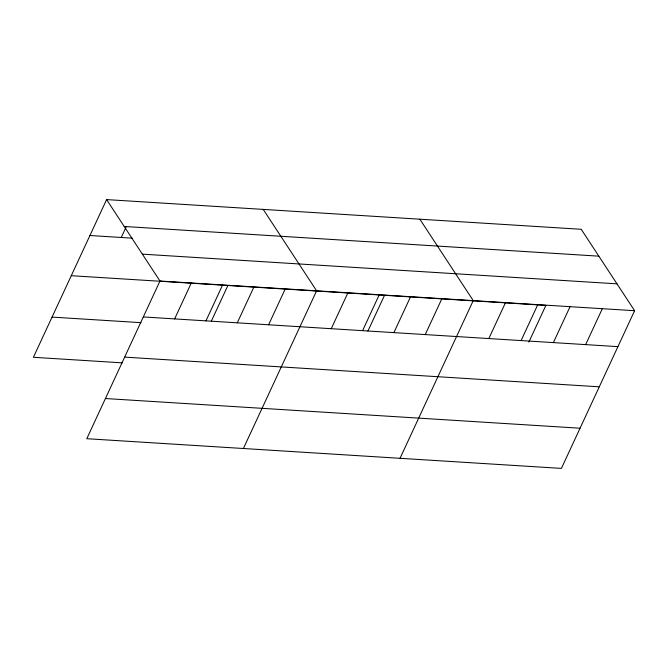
<?xml version="1.0" encoding="UTF-8"?>
<svg xmlns="http://www.w3.org/2000/svg" width="668" height="668" viewBox="0 0 668 668"><rect width="100%" height="100%" fill="white"/><g stroke="black" fill="none" stroke-linecap="round" stroke-linejoin="round"><path stroke-width="1" d="M106.596 199.598L159.978 281.019L86.782 438.709L561.404 468.402L634.6 310.712L581.218 229.291L106.596 199.598L33.4 357.288L122.319 362.849M121.25 237.474L126.077 227.078M174.632 318.895L191.307 282.981M205.953 320.857L222.628 284.944M211.297 321.25L227.897 285.495M237.282 322.819L253.957 286.906M268.603 324.782L285.278 288.86M243.411 448.512L316.607 290.822L263.225 209.393M331.253 328.698L347.928 292.784M362.582 330.66L379.257 294.738M367.926 331.052L384.526 295.298M393.903 332.614L410.578 296.701M425.232 334.576L441.907 298.663M400.032 458.306L473.228 300.617L419.846 219.196M488.834 338.551L505.501 302.637M521.107 340.571L537.773 304.658M528.856 342.091L545.89 305.393L71.276 275.7M553.38 342.592L570.054 306.679M585.652 344.613L602.327 308.7M124.215 226.469L598.837 256.161M89.921 235.512L132.364 238.167M142.359 254.149L616.981 283.842M159.978 281.019L634.6 310.712M143.303 316.941L617.925 346.634M52.054 317.1L140.973 322.661M124.657 357.121L599.271 386.814M105.435 398.529L580.058 428.221"/></g></svg>
